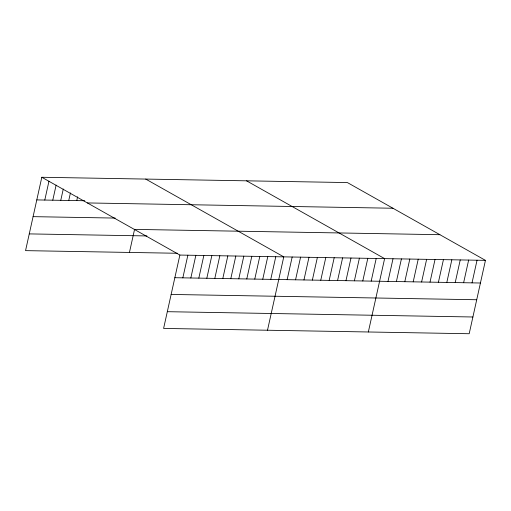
<?xml version="1.0" encoding="UTF-8"?>
<svg xmlns="http://www.w3.org/2000/svg" width="511" height="511" viewBox="0 0 511 511"><rect width="100%" height="100%" fill="white"/><g stroke="black" fill="none" stroke-linecap="round" stroke-linejoin="round"><path stroke-width="0.77" d="M41.813 177.266L179.872 255.059L163.603 328.426L469.187 333.734L485.45 260.367L347.397 182.574L41.813 177.266L25.55 250.633L177.579 253.271M44.789 200.05L48.973 181.181M52.78 200.191L56.127 185.097M60.771 200.331L63.281 189.006M68.761 200.465L70.435 192.922M76.752 200.606L77.589 196.831M129.449 252.44L134.591 229.235M182.842 277.843L187.863 255.2M190.833 277.984L195.854 255.34M198.824 278.125L203.844 255.474M206.821 278.259L211.841 255.615M214.812 278.399L219.832 255.756M222.802 278.54L227.823 255.896M230.793 278.68L235.814 256.03M238.784 278.814L243.804 256.171M246.781 278.955L251.802 256.311M254.772 279.095L259.792 256.445M262.763 279.23L267.783 256.586M270.753 279.37L275.774 256.726M267.502 330.234L283.765 256.867L145.712 179.074M287.15 279.658L292.171 257.007M295.556 279.804L300.577 257.154M303.956 279.945L308.976 257.301M312.362 280.092L317.382 257.448M320.761 280.239L325.782 257.595M329.167 280.386L334.188 257.742M337.573 280.533L342.594 257.889M345.973 280.68L350.993 258.029M354.378 280.82L359.399 258.176M362.784 280.967L367.805 258.323M371.184 281.114L376.205 258.47M368.342 331.984L384.611 258.617L246.551 180.824M387.99 281.408L393.01 258.764M396.395 281.555L401.416 258.905M404.801 281.702L409.822 259.051M413.201 281.842L418.222 259.198M421.607 281.989L426.628 259.345M430.007 282.136L435.027 259.492M438.412 282.283L443.433 259.639M446.818 282.43L451.839 259.78M455.218 282.577L460.239 259.927M463.624 282.717L468.644 260.073M472.023 282.864L477.044 260.22M36.792 199.916L84.749 200.746M87.375 202.937L392.953 208.245M33.081 216.651L115.186 218.076M134.31 229.388L439.894 234.696M29.261 233.897L146.906 235.941M179.872 255.059L485.45 260.367M174.851 277.709L480.429 283.011M171.14 294.445L476.718 299.746M167.314 311.691L472.899 316.992"/></g></svg>
